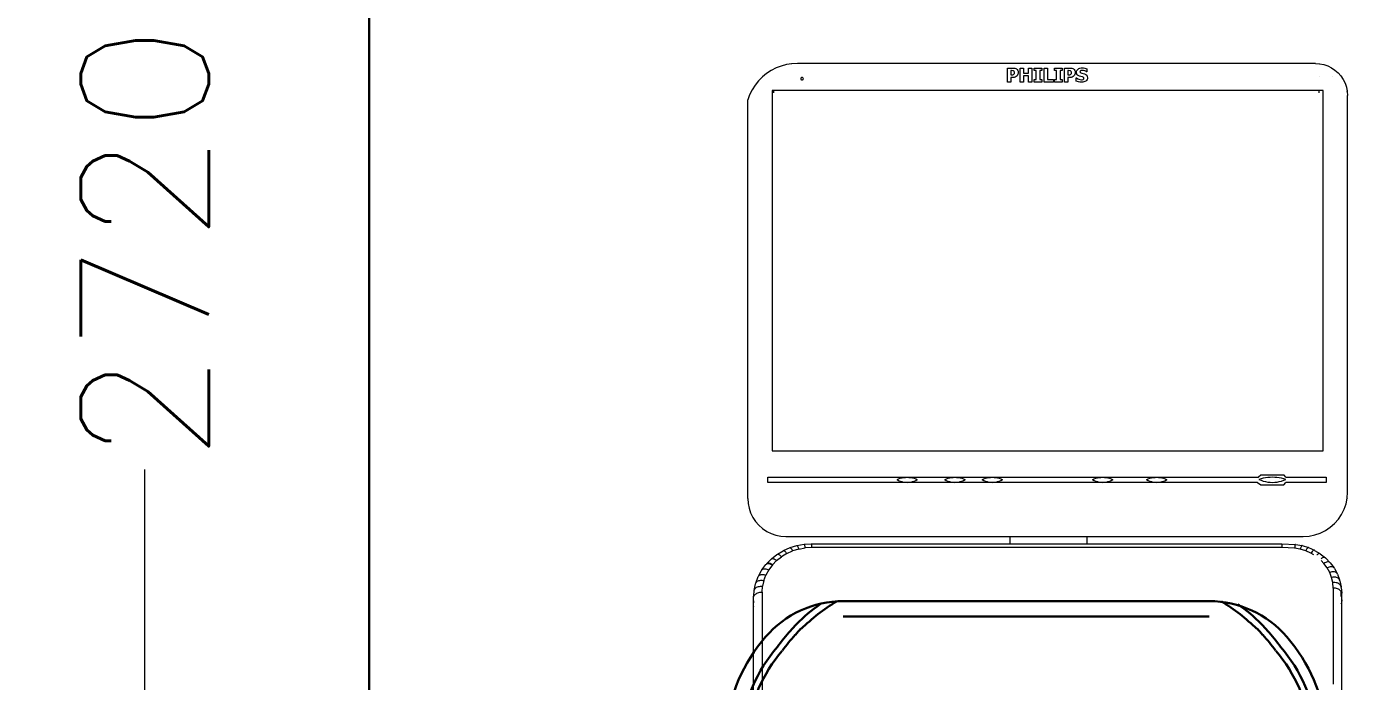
# Model space of a CAD drawing. Header units: millimetres. Extents: x 3552052 to 4144896, y -707811 to -630695.
# Drawn here: x 3696506 to 3697539, y -691131 to -690619 of the extents above; entities that cross this region are included whole.
import ezdxf

# ---------------------------------------------------------------- set-up
doc = ezdxf.new("R2010")
doc.units = ezdxf.units.MM
doc.header["$LTSCALE"] = 6
doc.header["$MEASUREMENT"] = 0
doc.layers.get('Defpoints').update_dxf_attribs({"linetype": 'CONTINUOUS', "lineweight": 0})
for name, color, linetype, lineweight in [('ELE-4M UPS P.SB', 3, 'CONTINUOUS', 0), ('EQP', 6, 'CONTINUOUS', 0), ('MEP_HVAC_RA_DUCT', 1, 'CONTINUOUS', 0)]:
    doc.layers.add(name, color=color, linetype=linetype, lineweight=lineweight)
doc.styles.add('ROMANS', font='romans.shx')
doc.dimstyles.new('AEPL1', dxfattribs={"dimtxt": 100, "dimasz": 75, "dimexe": 25, "dimexo": 50, "dimtad": 0, "dimdec": 0, "dimtxsty": 'ROMANS', "dimcen": 2.5, "dimclrd": 7, "dimclre": 7, "dimclrt": 7, "dimadec": 0, "dimazin": 0, "dimtfac": 1, "dimtdec": 0, "dimtmove": 0, "dimatfit": 3, "dimfxl": 1, "dimlwd": 0, "dimlwe": 0, "dimarcsym": 0})

# ---------------------------------------------------------------- blocks, each defined once
blk = doc.blocks.new('*D188')
at = {"layer": 'Defpoints', "color": 0, "transparency": 16777216}
for p in [(3696598.4, -689428.2), (3697303.9, -689428.2), (3696928.1, -692148.4)]:
    blk.add_point(p, dxfattribs=at)
at = {"layer": 'ELE-4M UPS P.SB', "color": 7, "lineweight": 0, "transparency": 16777216}
for p, q in [((3697253.9, -689428.2), (3696573.4, -689428.2)), ((3696598.4, -689503.2), (3696598.4, -690611.5)), ((3696598.4, -692073.4), (3696598.4, -690965.1)), ((3696878.1, -692148.4), (3696573.4, -692148.4))]:
    blk.add_line(p, q, dxfattribs=at)
at = {"layer": 'ELE-4M UPS P.SB', "color": 7, "transparency": 16777216}
for points in [[(3696585.9, -689503.2), (3696610.9, -689503.2), (3696598.4, -689428.2)], [(3696585.9, -692073.4), (3696610.9, -692073.4), (3696598.4, -692148.4)]]:
    blk.add_solid(points, dxfattribs=at)
at = {"layer": 'ELE-4M UPS P.SB', "color": 7, "lineweight": -3, "transparency": 16777216, "insert": (3696598.4, -690788.3), "char_height": 100, "attachment_point": 5, "rotation": 90, "style": 'ROMANS'}
blk.add_mtext('2720', dxfattribs=at)
blk = doc.blocks.new('*D189')
at = {"layer": 'Defpoints', "color": 0, "transparency": 16777216}
for p in [(3696404.8, -688648.4), (3696928.1, -688648.4), (3696928.1, -692148.4)]:
    blk.add_point(p, dxfattribs=at)
at = {"layer": 'ELE-4M UPS P.SB', "color": 7, "lineweight": 0, "transparency": 16777216}
for p, q in [((3696878.1, -688648.4), (3696379.8, -688648.4)), ((3696404.8, -688723.4), (3696404.8, -690221.6)), ((3696404.8, -692073.4), (3696404.8, -690575.2)), ((3696878.1, -692148.4), (3696379.8, -692148.4))]:
    blk.add_line(p, q, dxfattribs=at)
at = {"layer": 'ELE-4M UPS P.SB', "color": 7, "transparency": 16777216}
for points in [[(3696392.3, -688723.4), (3696417.3, -688723.4), (3696404.8, -688648.4)], [(3696392.3, -692073.4), (3696417.3, -692073.4), (3696404.8, -692148.4)]]:
    blk.add_solid(points, dxfattribs=at)
at = {"layer": 'ELE-4M UPS P.SB', "color": 7, "lineweight": -3, "transparency": 16777216, "insert": (3696404.8, -690398.4), "char_height": 100, "attachment_point": 5, "rotation": 90, "style": 'ROMANS'}
blk.add_mtext('3500', dxfattribs=at)
blk = doc.blocks.new('Philips+Ultrasound+fr')
at = {"layer": 'EQP'}
for p, q in [((-20.574, 70.477), (-20.914, 70.254)), ((-20.213, 70.663), (-20.574, 70.477)), ((-19.834, 70.809), (-20.213, 70.663)), ((-19.441, 70.915), (-19.834, 70.809)), ((-19.04, 70.979), (-19.441, 70.915)), ((-19.04, 71), (-19.072, 70.974)), ((-18.634, 71), (-19.04, 70.979)), ((-19.04, 70.979), (-19.04, 71)), ((19.711, 71), (-18.634, 71)), ((-3.087, 69.623), (-3.087, 70.659)), ((-3.087, 70.659), (-2.685, 70.659)), ((-2.79, 70.466), (-2.827, 70.466)), ((-2.827, 70.466), (-2.827, 70.155)), ((-2.699, 70.463), (-2.79, 70.466)), ((-2.628, 70.445), (-2.699, 70.463)), ((-2.685, 70.659), (-2.602, 70.655)), ((-2.601, 70.428), (-2.628, 70.445)), ((-2.602, 70.655), (-2.53, 70.643)), ((-2.578, 70.401), (-2.601, 70.428)), ((-2.53, 70.643), (-2.468, 70.622)), ((-2.468, 70.622), (-2.413, 70.591)), ((-2.413, 70.591), (-2.361, 70.545)), ((-2.361, 70.545), (-2.322, 70.487)), ((-2.322, 70.487), (-2.298, 70.416)), ((-2.298, 70.416), (-2.29, 70.332)), ((-2.151, 69.623), (-2.151, 70.659)), ((-2.151, 70.659), (-1.891, 70.659)), ((-1.891, 70.659), (-1.891, 70.28)), ((-1.536, 70.28), (-1.536, 70.659)), ((-1.536, 70.659), (-1.276, 70.659)), ((-1.276, 70.659), (-1.276, 69.623)), ((-1.104, 70.478), (-1.104, 70.659)), ((-1.104, 70.659), (-0.546, 70.659)), ((-0.955, 70.478), (-1.104, 70.478)), ((-0.955, 69.804), (-0.955, 70.478)), ((-0.546, 70.478), (-0.695, 70.478)), ((-0.695, 70.478), (-0.695, 69.804)), ((-0.546, 70.659), (-0.546, 70.478)), ((-0.373, 69.623), (-0.373, 70.659)), ((-0.373, 70.659), (-0.113, 70.659)), ((-0.113, 70.659), (-0.113, 69.821)), ((0.401, 70.478), (0.401, 70.659)), ((0.401, 70.659), (0.959, 70.659)), ((0.55, 70.478), (0.401, 70.478)), ((0.55, 69.804), (0.55, 70.478)), ((0.959, 70.478), (0.81, 70.478)), ((0.81, 70.478), (0.81, 69.804)), ((0.959, 70.659), (0.959, 70.478)), ((1.131, 69.623), (1.131, 70.659)), ((1.131, 70.659), (1.533, 70.659)), ((1.428, 70.466), (1.392, 70.466)), ((1.392, 70.466), (1.392, 70.155)), ((1.52, 70.463), (1.428, 70.466)), ((1.591, 70.445), (1.52, 70.463)), ((1.533, 70.659), (1.617, 70.655)), ((1.618, 70.428), (1.591, 70.445)), ((1.617, 70.655), (1.688, 70.643)), ((1.641, 70.401), (1.618, 70.428)), ((1.688, 70.643), (1.75, 70.622)), ((1.75, 70.622), (1.806, 70.591)), ((1.806, 70.591), (1.858, 70.545)), ((1.858, 70.545), (1.897, 70.487)), ((1.897, 70.487), (1.921, 70.416)), ((1.921, 70.416), (1.929, 70.332)), ((2.018, 70.352), (2.025, 70.421)), ((2.025, 70.421), (2.049, 70.484)), ((2.049, 70.484), (2.087, 70.539)), ((2.087, 70.539), (2.141, 70.588)), ((2.141, 70.588), (2.206, 70.627)), ((2.206, 70.627), (2.279, 70.655)), ((2.279, 70.655), (2.36, 70.672)), ((2.301, 70.433), (2.288, 70.409)), ((2.343, 70.466), (2.301, 70.433)), ((2.4, 70.484), (2.343, 70.466)), ((2.36, 70.672), (2.448, 70.678)), ((2.462, 70.489), (2.4, 70.484)), ((2.448, 70.678), (2.541, 70.673)), ((2.548, 70.481), (2.462, 70.489)), ((2.541, 70.673), (2.633, 70.659)), ((2.633, 70.455), (2.548, 70.481)), ((2.633, 70.659), (2.719, 70.637)), ((2.709, 70.417), (2.633, 70.455)), ((2.773, 70.372), (2.709, 70.417)), ((2.719, 70.637), (2.796, 70.608)), ((2.796, 70.608), (2.796, 70.372)), ((19.711, 71), (20.021, 70.98)), ((20.021, 70.98), (20.021, 71)), ((20.021, 70.98), (20.326, 70.919)), ((20.326, 70.919), (20.62, 70.819)), ((20.62, 70.819), (20.899, 70.682)), ((20.899, 70.682), (21.157, 70.509)), ((21.157, 70.509), (21.391, 70.304)), ((-21.515, 69.709), (-21.769, 69.391)), ((-21.229, 69.997), (-21.515, 69.709)), ((-20.914, 70.254), (-21.229, 69.997)), ((-18.389, 69.898), (-18.392, 69.872)), ((-18.392, 69.872), (-18.389, 69.846)), ((-18.379, 69.922), (-18.389, 69.898)), ((-18.389, 69.846), (-18.379, 69.822)), ((-18.363, 69.943), (-18.379, 69.922)), ((-18.379, 69.822), (-18.363, 69.802)), ((-18.342, 69.959), (-18.363, 69.943)), ((-18.363, 69.802), (-18.342, 69.786)), ((-18.318, 69.969), (-18.342, 69.959)), ((-18.342, 69.786), (-18.318, 69.776)), ((-18.292, 69.972), (-18.318, 69.969)), ((-18.318, 69.776), (-18.292, 69.772)), ((-18.267, 69.969), (-18.292, 69.972)), ((-18.292, 69.772), (-18.267, 69.776)), ((-18.242, 69.959), (-18.267, 69.969)), ((-18.267, 69.776), (-18.242, 69.786)), ((-18.222, 69.943), (-18.242, 69.959)), ((-18.242, 69.786), (-18.222, 69.802)), ((-18.206, 69.922), (-18.222, 69.943)), ((-18.222, 69.802), (-18.206, 69.822)), ((-18.196, 69.898), (-18.206, 69.922)), ((-18.206, 69.822), (-18.196, 69.846)), ((-18.192, 69.872), (-18.196, 69.898)), ((-18.196, 69.846), (-18.192, 69.872)), ((-2.827, 69.623), (-3.087, 69.623)), ((-2.827, 70.155), (-2.809, 70.155)), ((-2.691, 69.962), (-2.827, 69.962)), ((-2.827, 69.962), (-2.827, 69.623)), ((-2.809, 70.155), (-2.74, 70.156)), ((-2.74, 70.156), (-2.683, 70.161)), ((-2.59, 69.971), (-2.691, 69.962)), ((-2.683, 70.161), (-2.638, 70.174)), ((-2.638, 70.174), (-2.602, 70.197)), ((-2.602, 70.197), (-2.567, 70.251)), ((-2.507, 69.996), (-2.59, 69.971)), ((-2.562, 70.366), (-2.578, 70.401)), ((-2.567, 70.251), (-2.557, 70.326)), ((-2.557, 70.326), (-2.562, 70.366)), ((-2.437, 70.035), (-2.507, 69.996)), ((-2.379, 70.085), (-2.437, 70.035)), ((-2.341, 70.134), (-2.379, 70.085)), ((-2.313, 70.194), (-2.341, 70.134)), ((-2.296, 70.261), (-2.313, 70.194)), ((-2.29, 70.332), (-2.296, 70.261)), ((-1.891, 69.623), (-2.151, 69.623)), ((-1.891, 70.28), (-1.536, 70.28)), ((-1.536, 70.082), (-1.891, 70.082)), ((-1.891, 70.082), (-1.891, 69.623)), ((-1.536, 69.623), (-1.536, 70.082)), ((-1.276, 69.623), (-1.536, 69.623)), ((-1.104, 69.623), (-1.104, 69.804)), ((-1.104, 69.804), (-0.955, 69.804)), ((-0.546, 69.623), (-1.104, 69.623)), ((-0.695, 69.804), (-0.546, 69.804)), ((-0.546, 69.804), (-0.546, 69.623)), ((0.319, 69.623), (-0.373, 69.623)), ((-0.113, 69.821), (0.319, 69.821)), ((0.319, 69.821), (0.319, 69.623)), ((0.401, 69.623), (0.401, 69.804)), ((0.401, 69.804), (0.55, 69.804)), ((0.959, 69.623), (0.401, 69.623)), ((0.81, 69.804), (0.959, 69.804)), ((0.959, 69.804), (0.959, 69.623)), ((1.392, 69.623), (1.131, 69.623)), ((1.392, 70.155), (1.41, 70.155)), ((1.528, 69.962), (1.392, 69.962)), ((1.392, 69.962), (1.392, 69.623)), ((1.41, 70.155), (1.479, 70.156)), ((1.479, 70.156), (1.536, 70.161)), ((1.628, 69.971), (1.528, 69.962)), ((1.536, 70.161), (1.58, 70.174)), ((1.58, 70.174), (1.616, 70.197)), ((1.616, 70.197), (1.652, 70.251)), ((1.712, 69.996), (1.628, 69.971)), ((1.656, 70.366), (1.641, 70.401)), ((1.652, 70.251), (1.662, 70.326)), ((1.662, 70.326), (1.656, 70.366)), ((1.782, 70.035), (1.712, 69.996)), ((1.84, 70.085), (1.782, 70.035)), ((1.878, 70.134), (1.84, 70.085)), ((1.906, 70.194), (1.878, 70.134)), ((1.923, 70.261), (1.906, 70.194)), ((1.929, 70.332), (1.923, 70.261)), ((2.012, 69.684), (2.012, 69.93)), ((2.012, 69.93), (2.035, 69.93)), ((2.179, 69.627), (2.012, 69.684)), ((2.031, 70.253), (2.018, 70.352)), ((2.07, 70.173), (2.031, 70.253)), ((2.035, 69.93), (2.117, 69.872)), ((2.1, 70.139), (2.07, 70.173)), ((2.139, 70.108), (2.1, 70.139)), ((2.117, 69.872), (2.207, 69.829)), ((2.243, 70.059), (2.139, 70.108)), ((2.276, 69.61), (2.179, 69.627)), ((2.207, 69.829), (2.3, 69.802)), ((2.355, 70.028), (2.243, 70.059)), ((2.388, 69.604), (2.276, 69.61)), ((2.288, 70.409), (2.284, 70.383)), ((2.284, 70.383), (2.291, 70.348)), ((2.291, 70.348), (2.312, 70.32)), ((2.3, 69.802), (2.389, 69.793)), ((2.312, 70.32), (2.353, 70.298)), ((2.353, 70.298), (2.421, 70.278)), ((2.468, 70.001), (2.355, 70.028)), ((2.486, 69.61), (2.388, 69.604)), ((2.389, 69.793), (2.448, 69.798)), ((2.421, 70.278), (2.521, 70.255)), ((2.448, 69.798), (2.507, 69.814)), ((2.507, 69.987), (2.468, 70.001)), ((2.573, 69.628), (2.486, 69.61)), ((2.541, 69.966), (2.507, 69.987)), ((2.507, 69.814), (2.553, 69.847)), ((2.521, 70.255), (2.625, 70.225)), ((2.564, 69.938), (2.541, 69.966)), ((2.553, 69.847), (2.567, 69.871)), ((2.572, 69.903), (2.564, 69.938)), ((2.567, 69.871), (2.572, 69.903)), ((2.65, 69.657), (2.573, 69.628)), ((2.625, 70.225), (2.719, 70.179)), ((2.716, 69.698), (2.65, 69.657)), ((2.769, 69.749), (2.716, 69.698)), ((2.719, 70.179), (2.785, 70.12)), ((2.807, 69.807), (2.769, 69.749)), ((2.796, 70.372), (2.773, 70.372)), ((2.785, 70.12), (2.808, 70.085)), ((2.83, 69.873), (2.807, 69.807)), ((2.808, 70.085), (2.824, 70.044)), ((2.824, 70.044), (2.837, 69.946)), ((2.837, 69.946), (2.83, 69.873)), ((19.997, 70.064), (19.997, 70.068)), ((20.974, 70.067), (20.972, 70.069)), ((21.391, 70.304), (21.596, 70.071)), ((21.596, 70.071), (21.769, 69.812)), ((21.769, 69.812), (21.906, 69.533)), ((21.906, 69.533), (22.006, 69.239)), ((-22.17, 68.686), (-22.313, 68.305)), ((-21.988, 69.049), (-22.17, 68.686)), ((-21.769, 69.391), (-21.988, 69.049)), ((-20.371, 69), (-20.513, 69)), ((-20.513, 69), (-20.513, 68.827)), ((-20.513, 68.827), (-20.513, 42.348)), ((-20.371, 68.827), (-20.371, 69)), ((19.997, 69), (-20.371, 69)), ((19.997, 68.827), (19.997, 69)), ((20.287, 69), (19.997, 69)), ((20.287, 68.827), (20.287, 69)), ((20.287, 42.348), (20.287, 68.827)), ((22.006, 69.239), (22.067, 68.934)), ((22.087, 69), (22.046, 69.04)), ((22.067, 68.934), (22.087, 69)), ((22.067, 68.934), (22.087, 68.624)), ((22.087, 39.272), (22.087, 68.624)), ((-22.313, 38.812), (-22.313, 68.305)), ((-20.513, 42.348), (20.287, 42.348)), ((-20.813, 40), (-20.813, 40.379)), ((-20.813, 40.379), (-10.509, 40.379)), ((-11.259, 40.215), (-11.14, 40.264)), ((-11.259, 40.215), (-11.144, 40.15)), ((-11.144, 40.15), (-11.023, 40.097)), ((-11.14, 40.264), (-11.017, 40.305)), ((-11.017, 40.305), (-10.892, 40.337)), ((-10.892, 40.337), (-10.766, 40.36)), ((-10.766, 40.36), (-10.637, 40.374)), ((-10.637, 40.374), (-10.509, 40.379)), ((-10.509, 40.379), (-10.38, 40.374)), ((-10.509, 40.379), (-6.976, 40.379)), ((-10.38, 40.374), (-10.252, 40.36)), ((-10.252, 40.36), (-10.125, 40.337)), ((-10.125, 40.337), (-10, 40.305)), ((-10, 40.305), (-9.878, 40.264)), ((-9.994, 40.097), (-9.873, 40.15)), ((-9.878, 40.264), (-9.759, 40.215)), ((-9.873, 40.15), (-9.759, 40.215)), ((-7.726, 40.215), (-7.607, 40.264)), ((-7.726, 40.215), (-7.611, 40.15)), ((-7.611, 40.15), (-7.491, 40.097)), ((-7.607, 40.264), (-7.485, 40.305)), ((-7.485, 40.305), (-7.36, 40.337)), ((-7.36, 40.337), (-7.233, 40.36)), ((-7.233, 40.36), (-7.105, 40.374)), ((-7.105, 40.374), (-6.976, 40.379)), ((-6.976, 40.379), (-6.847, 40.374)), ((-6.976, 40.379), (-4.203, 40.379)), ((-6.847, 40.374), (-6.719, 40.36)), ((-6.719, 40.36), (-6.592, 40.337)), ((-6.592, 40.337), (-6.467, 40.305)), ((-6.467, 40.305), (-6.345, 40.264)), ((-6.461, 40.097), (-6.341, 40.15)), ((-6.345, 40.264), (-6.226, 40.215)), ((-6.341, 40.15), (-6.226, 40.215)), ((-4.953, 40.215), (-4.834, 40.264)), ((-4.953, 40.215), (-4.838, 40.15)), ((-4.838, 40.15), (-4.717, 40.097)), ((-4.834, 40.264), (-4.711, 40.305)), ((-4.711, 40.305), (-4.586, 40.337)), ((-4.586, 40.337), (-4.46, 40.36)), ((-4.46, 40.36), (-4.331, 40.374)), ((-4.331, 40.374), (-4.203, 40.379)), ((-4.203, 40.379), (3.966, 40.379)), ((-4.203, 40.379), (-4.074, 40.374)), ((-4.074, 40.374), (-3.946, 40.36)), ((-3.946, 40.36), (-3.819, 40.337)), ((-3.819, 40.337), (-3.694, 40.305)), ((-3.694, 40.305), (-3.572, 40.264)), ((-3.688, 40.097), (-3.567, 40.15)), ((-3.572, 40.264), (-3.453, 40.215)), ((-3.567, 40.15), (-3.453, 40.215)), ((3.216, 40.215), (3.335, 40.264)), ((3.216, 40.215), (3.331, 40.15)), ((3.331, 40.15), (3.452, 40.097)), ((3.335, 40.264), (3.458, 40.305)), ((3.458, 40.305), (3.583, 40.337)), ((3.583, 40.337), (3.709, 40.36)), ((3.709, 40.36), (3.838, 40.374)), ((3.838, 40.374), (3.966, 40.379)), ((3.966, 40.379), (4.095, 40.374)), ((3.966, 40.379), (7.966, 40.379)), ((4.095, 40.374), (4.223, 40.36)), ((4.223, 40.36), (4.35, 40.337)), ((4.35, 40.337), (4.475, 40.305)), ((4.475, 40.305), (4.597, 40.264)), ((4.481, 40.097), (4.602, 40.15)), ((4.597, 40.264), (4.716, 40.215)), ((4.602, 40.15), (4.716, 40.215)), ((7.216, 40.215), (7.335, 40.264)), ((7.216, 40.215), (7.331, 40.15)), ((7.331, 40.15), (7.452, 40.097)), ((7.335, 40.264), (7.458, 40.305)), ((7.458, 40.305), (7.583, 40.337)), ((7.583, 40.337), (7.709, 40.36)), ((7.709, 40.36), (7.838, 40.374)), ((7.838, 40.374), (7.966, 40.379)), ((7.966, 40.379), (8.095, 40.374)), ((7.966, 40.379), (15.496, 40.379)), ((8.095, 40.374), (8.223, 40.36)), ((8.223, 40.36), (8.35, 40.337)), ((8.35, 40.337), (8.475, 40.305)), ((8.475, 40.305), (8.597, 40.264)), ((8.481, 40.097), (8.602, 40.15)), ((8.597, 40.264), (8.716, 40.215)), ((8.602, 40.15), (8.716, 40.215)), ((15.672, 40.539), (15.496, 40.379)), ((15.688, 40.268), (15.526, 40.219)), ((15.526, 40.219), (15.684, 40.153)), ((17.396, 40.539), (15.672, 40.539)), ((15.684, 40.153), (15.847, 40.098)), ((15.853, 40.307), (15.688, 40.268)), ((15.847, 40.098), (16.014, 40.056)), ((16.019, 40.339), (15.853, 40.307)), ((16.187, 40.361), (16.019, 40.339)), ((16.356, 40.374), (16.187, 40.361)), ((16.526, 40.379), (16.356, 40.374)), ((16.695, 40.374), (16.526, 40.379)), ((16.864, 40.361), (16.695, 40.374)), ((17.032, 40.339), (16.864, 40.361)), ((17.199, 40.307), (17.032, 40.339)), ((17.038, 40.056), (17.204, 40.098)), ((17.363, 40.268), (17.199, 40.307)), ((17.204, 40.098), (17.367, 40.153)), ((17.526, 40.219), (17.363, 40.268)), ((17.367, 40.153), (17.526, 40.219)), ((17.516, 40.379), (17.396, 40.539)), ((17.516, 40.379), (20.516, 40.379)), ((20.516, 40.379), (20.516, 40)), ((-10.509, 40), (-20.813, 40)), ((-11.023, 40.097), (-10.899, 40.055)), ((-10.899, 40.055), (-10.77, 40.025)), ((-10.77, 40.025), (-10.64, 40.006)), ((-10.64, 40.006), (-10.509, 40)), ((-10.509, 40), (-10.377, 40.006)), ((-6.976, 40), (-10.509, 40)), ((-10.377, 40.006), (-10.247, 40.025)), ((-10.247, 40.025), (-10.119, 40.055)), ((-10.119, 40.055), (-9.994, 40.097)), ((-7.491, 40.097), (-7.366, 40.055)), ((-7.366, 40.055), (-7.238, 40.025)), ((-7.238, 40.025), (-7.108, 40.006)), ((-7.108, 40.006), (-6.976, 40)), ((-6.976, 40), (-6.845, 40.006)), ((-4.203, 40), (-6.976, 40)), ((-6.845, 40.006), (-6.714, 40.025)), ((-6.714, 40.025), (-6.586, 40.055)), ((-6.586, 40.055), (-6.461, 40.097)), ((-4.717, 40.097), (-4.593, 40.055)), ((-4.593, 40.055), (-4.465, 40.025)), ((-4.465, 40.025), (-4.334, 40.006)), ((-4.334, 40.006), (-4.203, 40)), ((-4.203, 40), (-4.071, 40.006)), ((3.966, 40), (-4.203, 40)), ((-4.071, 40.006), (-3.941, 40.025)), ((-3.941, 40.025), (-3.813, 40.055)), ((-3.813, 40.055), (-3.688, 40.097)), ((3.452, 40.097), (3.576, 40.055)), ((3.576, 40.055), (3.704, 40.025)), ((3.704, 40.025), (3.835, 40.006)), ((3.835, 40.006), (3.966, 40)), ((3.966, 40), (4.098, 40.006)), ((7.966, 40), (3.966, 40)), ((4.098, 40.006), (4.228, 40.025)), ((4.228, 40.025), (4.356, 40.055)), ((4.356, 40.055), (4.481, 40.097)), ((7.452, 40.097), (7.576, 40.055)), ((7.576, 40.055), (7.704, 40.025)), ((7.704, 40.025), (7.835, 40.006)), ((7.835, 40.006), (7.966, 40)), ((7.966, 40), (8.098, 40.006)), ((15.429, 40), (7.966, 40)), ((8.098, 40.006), (8.228, 40.025)), ((8.228, 40.025), (8.356, 40.055)), ((8.356, 40.055), (8.481, 40.097)), ((15.429, 40), (15.672, 39.824)), ((15.672, 39.824), (17.372, 39.824)), ((16.014, 40.056), (16.183, 40.025)), ((16.183, 40.025), (16.354, 40.006)), ((16.354, 40.006), (16.526, 40)), ((16.526, 40), (16.697, 40.006)), ((16.697, 40.006), (16.868, 40.025)), ((16.868, 40.025), (17.038, 40.056)), ((17.372, 39.824), (17.516, 40)), ((20.516, 40), (17.516, 40)), ((22.059, 38.845), (22.087, 39.272)), ((-22.313, 38.812), (-22.289, 38.445)), ((-22.289, 38.445), (-22.313, 38.445)), ((-22.289, 38.445), (-22.217, 38.084)), ((21.838, 38.02), (21.976, 38.425)), ((21.976, 38.425), (22.059, 38.845)), ((22.087, 38.845), (22.053, 38.816)), ((22.059, 38.845), (22.087, 38.845)), ((-22.217, 38.084), (-22.099, 37.736)), ((-22.099, 37.736), (-21.936, 37.406)), ((-21.936, 37.406), (-21.732, 37.1)), ((21.129, 36.959), (21.411, 37.28)), ((21.411, 37.28), (21.649, 37.636)), ((21.649, 37.636), (21.838, 38.02)), ((-21.732, 37.1), (-21.489, 36.824)), ((-21.489, 36.824), (-21.213, 36.581)), ((-21.213, 36.581), (-20.907, 36.377)), ((-20.907, 36.377), (-20.577, 36.214)), ((-20.577, 36.214), (-20.229, 36.096)), ((19.662, 36.112), (20.067, 36.249)), ((20.067, 36.249), (20.451, 36.439)), ((20.451, 36.439), (20.807, 36.676)), ((20.807, 36.676), (21.129, 36.959)), ((-20.229, 36.096), (-19.868, 36.024)), ((-19.868, 36.024), (-19.502, 36)), ((-19.502, 36), (-2.909, 36)), ((-19.181, 35.172), (-18.666, 35.33)), ((-18.666, 35.33), (-18.133, 35.425)), ((-18.666, 35.33), (-18.652, 35.325)), ((-18.652, 35.325), (-18.636, 35.309)), ((-18.636, 35.309), (-18.618, 35.281)), ((-18.618, 35.281), (-18.599, 35.242)), ((-18.599, 35.242), (-18.579, 35.193)), ((-18.133, 35.425), (-17.608, 35.456)), ((-18.133, 35.425), (-18.126, 35.42)), ((-18.126, 35.42), (-18.118, 35.402)), ((-18.118, 35.402), (-18.109, 35.373)), ((-18.109, 35.373), (-18.1, 35.332)), ((-18.1, 35.332), (-18.089, 35.281)), ((-18.089, 35.281), (-18.079, 35.219)), ((-18.079, 35.219), (-18.068, 35.15)), ((-17.608, 35.456), (-17.606, 35.45)), ((-17.608, 35.456), (-2.903, 35.456)), ((-17.606, 35.45), (-17.604, 35.432)), ((-17.604, 35.432), (-17.602, 35.403)), ((-17.602, 35.403), (-17.599, 35.361)), ((-17.599, 35.361), (-17.597, 35.31)), ((-17.597, 35.31), (-17.594, 35.248)), ((-17.594, 35.248), (-17.591, 35.178)), ((-2.909, 36), (-2.903, 35.456)), ((-2.909, 36), (2.79, 36)), ((-2.903, 35.456), (2.795, 35.456)), ((-2.903, 35.45), (-2.903, 35.432)), ((2.79, 36), (2.795, 35.456)), ((2.79, 36), (2.813, 36)), ((2.795, 35.456), (2.819, 35.456)), ((2.795, 35.45), (2.796, 35.432)), ((2.819, 35.456), (2.813, 36)), ((2.813, 36), (18.815, 36)), ((2.819, 35.456), (17.229, 35.456)), ((2.819, 35.432), (2.819, 35.45)), ((17.219, 35.248), (17.217, 35.178)), ((17.221, 35.31), (17.219, 35.248)), ((17.223, 35.361), (17.221, 35.31)), ((17.225, 35.403), (17.223, 35.361)), ((17.226, 35.432), (17.225, 35.403)), ((17.228, 35.45), (17.226, 35.432)), ((17.229, 35.456), (17.228, 35.45)), ((17.229, 35.456), (18.228, 35.413)), ((18.187, 35.268), (18.177, 35.207)), ((18.196, 35.319), (18.187, 35.268)), ((18.205, 35.36), (18.196, 35.319)), ((18.214, 35.39), (18.205, 35.36)), ((18.221, 35.407), (18.214, 35.39)), ((18.228, 35.413), (18.221, 35.407)), ((18.228, 35.413), (18.718, 35.325)), ((18.651, 35.238), (18.631, 35.188)), ((18.67, 35.277), (18.651, 35.238)), ((18.688, 35.304), (18.67, 35.277)), ((18.704, 35.321), (18.688, 35.304)), ((18.718, 35.325), (18.704, 35.321)), ((18.718, 35.325), (19.187, 35.181)), ((18.815, 36), (19.242, 36.028)), ((19.242, 36.028), (19.662, 36.112)), ((-20.896, 33.999), (-20.587, 34.313)), ((-20.603, 34.284), (-20.587, 34.313)), ((-20.587, 34.313), (-20.561, 34.342)), ((-20.561, 34.342), (-20.149, 34.668)), ((-20.561, 34.342), (-20.528, 34.36)), ((-20.528, 34.36), (-20.489, 34.369)), ((-20.489, 34.369), (-20.445, 34.367)), ((-20.445, 34.367), (-20.397, 34.355)), ((-20.397, 34.355), (-20.344, 34.333)), ((-20.344, 34.333), (-20.289, 34.302)), ((-20.289, 34.302), (-20.232, 34.261)), ((-20.232, 34.261), (-20.174, 34.213)), ((-20.174, 34.213), (-19.815, 34.497)), ((-20.149, 34.668), (-20.12, 34.683)), ((-20.12, 34.683), (-19.692, 34.943)), ((-20.12, 34.683), (-20.087, 34.687)), ((-20.087, 34.687), (-20.049, 34.681)), ((-20.049, 34.681), (-20.007, 34.663)), ((-20.007, 34.663), (-19.962, 34.636)), ((-19.962, 34.636), (-19.914, 34.599)), ((-19.914, 34.599), (-19.865, 34.552)), ((-19.865, 34.552), (-19.815, 34.497)), ((-19.418, 34.736), (-19.815, 34.497)), ((-19.692, 34.943), (-19.668, 34.955)), ((-19.668, 34.955), (-19.181, 35.172)), ((-19.668, 34.955), (-19.641, 34.956)), ((-19.641, 34.956), (-19.61, 34.945)), ((-19.61, 34.945), (-19.575, 34.924)), ((-19.575, 34.924), (-19.538, 34.891)), ((-19.538, 34.891), (-19.499, 34.849)), ((-19.499, 34.849), (-19.459, 34.797)), ((-19.459, 34.797), (-19.418, 34.736)), ((-19.418, 34.736), (-18.989, 34.927)), ((-19.181, 35.172), (-19.16, 35.17)), ((-19.16, 35.17), (-19.136, 35.156)), ((-19.136, 35.156), (-19.11, 35.131)), ((-19.11, 35.131), (-19.081, 35.094)), ((-19.081, 35.094), (-19.052, 35.048)), ((-19.052, 35.048), (-19.021, 34.992)), ((-19.021, 34.992), (-18.989, 34.927)), ((-18.537, 35.066), (-18.989, 34.927)), ((-18.579, 35.193), (-18.558, 35.134)), ((-18.558, 35.134), (-18.537, 35.066)), ((-18.537, 35.066), (-18.068, 35.15)), ((-17.591, 35.178), (-18.068, 35.15)), ((17.217, 35.178), (-17.591, 35.178)), ((18.167, 35.137), (17.217, 35.178)), ((18.177, 35.207), (18.167, 35.137)), ((18.588, 35.061), (18.167, 35.137)), ((18.61, 35.129), (18.588, 35.061)), ((18.996, 34.936), (18.588, 35.061)), ((18.631, 35.188), (18.61, 35.129)), ((19.027, 35.001), (18.996, 34.936)), ((19.381, 34.765), (18.996, 34.936)), ((19.058, 35.057), (19.027, 35.001)), ((19.088, 35.104), (19.058, 35.057)), ((19.116, 35.14), (19.088, 35.104)), ((19.143, 35.165), (19.116, 35.14)), ((19.166, 35.179), (19.143, 35.165)), ((19.187, 35.181), (19.166, 35.179)), ((19.187, 35.181), (19.632, 34.984)), ((19.422, 34.825), (19.381, 34.765)), ((19.586, 34.641), (19.381, 34.765)), ((19.463, 34.877), (19.422, 34.825)), ((19.502, 34.92), (19.463, 34.877)), ((19.539, 34.952), (19.502, 34.92)), ((19.573, 34.974), (19.539, 34.952)), ((19.604, 34.984), (19.573, 34.974)), ((19.632, 34.984), (19.604, 34.984)), ((19.655, 34.972), (19.632, 34.984)), ((19.655, 34.972), (20.044, 34.735)), ((19.838, 34.651), (19.828, 34.641)), ((19.886, 34.688), (19.838, 34.651)), ((19.931, 34.716), (19.886, 34.688)), ((19.972, 34.733), (19.931, 34.716)), ((20.01, 34.739), (19.972, 34.733)), ((20.044, 34.735), (20.01, 34.739)), ((20.072, 34.72), (20.044, 34.735)), ((20.072, 34.72), (20.449, 34.422)), ((20.177, 34.383), (20.125, 34.346)), ((20.232, 34.414), (20.177, 34.383)), ((20.285, 34.436), (20.232, 34.414)), ((20.334, 34.447), (20.285, 34.436)), ((20.378, 34.449), (20.334, 34.447)), ((20.416, 34.44), (20.378, 34.449)), ((20.449, 34.422), (20.416, 34.44)), ((20.476, 34.394), (20.449, 34.422)), ((20.492, 34.363), (20.476, 34.394)), ((20.476, 34.394), (20.78, 34.082)), ((-21.507, 33.072), (-21.286, 33.476)), ((-21.286, 33.478), (-21.262, 33.521)), ((-21.286, 33.476), (-21.286, 33.478)), ((-21.262, 33.521), (-20.964, 33.922)), ((-21.262, 33.521), (-21.229, 33.556)), ((-21.229, 33.556), (-21.189, 33.583)), ((-21.189, 33.583), (-21.141, 33.602)), ((-21.141, 33.602), (-21.087, 33.612)), ((-21.087, 33.612), (-21.028, 33.613)), ((-21.028, 33.613), (-20.964, 33.605)), ((-20.755, 33.53), (-20.966, 33.144)), ((-20.964, 33.922), (-20.934, 33.955)), ((-20.964, 33.605), (-20.896, 33.589)), ((-20.934, 33.955), (-20.932, 33.956)), ((-20.932, 33.956), (-20.896, 33.979)), ((-20.925, 33.968), (-20.932, 33.956)), ((-20.896, 33.999), (-20.925, 33.968)), ((-20.86, 34.021), (-20.896, 33.999)), ((-20.896, 33.979), (-20.852, 33.993)), ((-20.896, 33.589), (-20.826, 33.564)), ((-20.818, 34.033), (-20.86, 34.021)), ((-20.852, 33.993), (-20.801, 33.999)), ((-20.826, 33.564), (-20.755, 33.53)), ((-20.77, 34.035), (-20.818, 34.033)), ((-20.801, 33.999), (-20.798, 33.999)), ((-20.798, 33.999), (-20.763, 34.034)), ((-20.798, 33.999), (-20.745, 33.995)), ((-20.763, 34.034), (-20.77, 34.035)), ((-20.717, 34.028), (-20.763, 34.034)), ((-20.489, 33.889), (-20.755, 33.53)), ((-20.745, 33.995), (-20.685, 33.982)), ((-20.66, 34.011), (-20.717, 34.028)), ((-20.685, 33.982), (-20.622, 33.959)), ((-20.624, 33.995), (-20.66, 34.011)), ((-20.622, 33.959), (-20.624, 33.995)), ((-20.6, 33.985), (-20.624, 33.995)), ((-20.622, 33.959), (-20.556, 33.928)), ((-20.537, 33.95), (-20.6, 33.985)), ((-20.556, 33.928), (-20.489, 33.889)), ((-20.474, 33.907), (-20.537, 33.95)), ((-20.474, 33.907), (-20.489, 33.889)), ((-20.174, 34.213), (-20.474, 33.907)), ((20.125, 34.229), (20.345, 34.002)), ((20.411, 34.043), (20.345, 34.002)), ((20.584, 33.679), (20.345, 34.002)), ((20.475, 34.076), (20.411, 34.043)), ((20.537, 34.101), (20.475, 34.076)), ((20.596, 34.116), (20.537, 34.101)), ((20.655, 33.713), (20.584, 33.679)), ((20.774, 33.332), (20.584, 33.679)), ((20.65, 34.122), (20.596, 34.116)), ((20.7, 34.118), (20.65, 34.122)), ((20.725, 33.738), (20.655, 33.713)), ((20.743, 34.104), (20.7, 34.118)), ((20.793, 33.755), (20.725, 33.738)), ((20.78, 34.082), (20.743, 34.104)), ((20.85, 33.356), (20.774, 33.332)), ((20.913, 32.964), (20.774, 33.332)), ((20.81, 34.05), (20.78, 34.082)), ((20.857, 33.763), (20.793, 33.755)), ((20.828, 34.017), (20.81, 34.05)), ((20.81, 34.05), (21.091, 33.67)), ((20.925, 33.373), (20.85, 33.356)), ((20.917, 33.761), (20.857, 33.763)), ((20.971, 33.751), (20.917, 33.761)), ((20.997, 33.381), (20.925, 33.373)), ((21.018, 33.733), (20.971, 33.751)), ((21.066, 33.381), (20.997, 33.381)), ((21.059, 33.705), (21.018, 33.733)), ((21.091, 33.67), (21.059, 33.705)), ((21.129, 33.373), (21.066, 33.381)), ((21.115, 33.628), (21.091, 33.67)), ((21.116, 33.625), (21.115, 33.628)), ((21.116, 33.625), (21.315, 33.26)), ((21.187, 33.356), (21.129, 33.373)), ((21.238, 33.332), (21.187, 33.356)), ((21.281, 33.3), (21.238, 33.332)), ((21.315, 33.26), (21.281, 33.3)), ((21.341, 33.215), (21.315, 33.26)), ((-21.838, 32.001), (-21.728, 32.497)), ((-21.728, 32.497), (-21.712, 32.55)), ((-21.712, 32.55), (-21.532, 33.027)), ((-21.712, 32.55), (-21.685, 32.599)), ((-21.685, 32.599), (-21.649, 32.642)), ((-21.649, 32.642), (-21.604, 32.68)), ((-21.604, 32.68), (-21.551, 32.71)), ((-21.594, 32.267), (-21.525, 32.291)), ((-21.551, 32.71), (-21.491, 32.734)), ((-21.532, 33.027), (-21.507, 33.072)), ((-21.525, 32.291), (-21.452, 32.307)), ((-21.507, 33.072), (-21.472, 33.112)), ((-21.491, 32.734), (-21.424, 32.75)), ((-21.472, 33.112), (-21.429, 33.144)), ((-21.452, 32.307), (-21.375, 32.317)), ((-21.429, 33.144), (-21.379, 33.168)), ((-21.424, 32.75), (-21.353, 32.758)), ((-21.379, 33.168), (-21.321, 33.185)), ((-21.375, 32.317), (-21.294, 32.319)), ((-21.353, 32.758), (-21.277, 32.758)), ((-21.321, 33.185), (-21.257, 33.193)), ((-21.294, 32.319), (-21.213, 32.313)), ((-21.277, 32.758), (-21.199, 32.751)), ((-21.257, 33.193), (-21.189, 33.193)), ((-21.244, 31.883), (-21.213, 32.313)), ((-21.12, 32.735), (-21.213, 32.313)), ((-21.199, 32.751), (-21.12, 32.735)), ((-21.189, 33.193), (-21.117, 33.185)), ((-21.12, 32.735), (-20.966, 33.144)), ((-21.117, 33.185), (-21.042, 33.168)), ((-21.042, 33.168), (-20.966, 33.144)), ((20.992, 32.98), (20.913, 32.964)), ((20.997, 32.584), (20.913, 32.964)), ((21.07, 32.987), (20.992, 32.98)), ((21.078, 32.59), (20.997, 32.584)), ((21.026, 32.183), (20.997, 32.584)), ((21.146, 32.987), (21.07, 32.987)), ((21.158, 32.588), (21.078, 32.59)), ((21.217, 32.979), (21.146, 32.987)), ((21.236, 32.579), (21.158, 32.588)), ((21.284, 32.963), (21.217, 32.979)), ((21.309, 32.562), (21.236, 32.579)), ((21.344, 32.939), (21.284, 32.963)), ((21.377, 32.538), (21.309, 32.562)), ((21.341, 33.215), (21.505, 32.779)), ((21.397, 32.908), (21.344, 32.939)), ((21.439, 32.507), (21.377, 32.538)), ((21.442, 32.871), (21.397, 32.908)), ((21.494, 32.47), (21.439, 32.507)), ((21.478, 32.828), (21.442, 32.871)), ((21.505, 32.779), (21.478, 32.828)), ((21.54, 32.427), (21.494, 32.47)), ((21.521, 32.726), (21.505, 32.779)), ((21.521, 32.726), (21.621, 32.273)), ((21.577, 32.38), (21.54, 32.427)), ((21.604, 32.328), (21.577, 32.38)), ((21.621, 32.273), (21.604, 32.328)), ((-21.88, 31.458), (-21.873, 31.516)), ((-21.88, 30.906), (-21.88, 31.458)), ((-21.873, 31.516), (-21.845, 31.908)), ((-21.873, 31.516), (-21.856, 31.572)), ((-21.856, 31.572), (-21.828, 31.627)), ((-21.845, 31.944), (-21.841, 31.962)), ((-21.845, 31.908), (-21.845, 31.944)), ((-21.841, 31.962), (-21.838, 32.001)), ((-21.838, 32.001), (-21.821, 32.057)), ((-21.828, 31.627), (-21.791, 31.677)), ((-21.821, 32.057), (-21.793, 32.108)), ((-21.793, 32.108), (-21.756, 32.156)), ((-21.791, 31.677), (-21.744, 31.724)), ((-21.756, 32.156), (-21.71, 32.199)), ((-21.744, 31.724), (-21.69, 31.766)), ((-21.71, 32.199), (-21.656, 32.236)), ((-21.69, 31.766), (-21.627, 31.803)), ((-21.656, 32.236), (-21.594, 32.267)), ((-21.627, 31.803), (-21.559, 31.833)), ((-21.559, 31.833), (-21.485, 31.856)), ((-21.485, 31.856), (-21.407, 31.872)), ((-21.407, 31.872), (-21.326, 31.881)), ((-21.326, 31.881), (-21.244, 31.883)), ((-21.244, 31.883), (-21.244, 24.646)), ((21.108, 32.182), (21.026, 32.183)), ((21.026, 32.183), (21.026, 25.06)), ((21.188, 32.173), (21.108, 32.182)), ((21.266, 32.156), (21.188, 32.173)), ((21.34, 32.133), (21.266, 32.156)), ((21.409, 32.103), (21.34, 32.133)), ((21.471, 32.067), (21.409, 32.103)), ((21.526, 32.025), (21.471, 32.067)), ((21.572, 31.978), (21.526, 32.025)), ((21.61, 31.927), (21.572, 31.978)), ((21.628, 31.891), (21.61, 31.927)), ((21.61, 31.748), (21.628, 31.664)), ((21.61, 31.547), (21.622, 31.591)), ((21.628, 32.215), (21.621, 32.273)), ((21.622, 31.591), (21.628, 31.664)), ((21.628, 32.215), (21.655, 31.816)), ((21.628, 31.664), (21.628, 31.891)), ((21.637, 31.873), (21.628, 31.891)), ((21.628, 31.664), (21.637, 31.539)), ((21.655, 31.816), (21.637, 31.873)), ((21.661, 31.758), (21.655, 31.816)), ((21.655, 31.3), (21.661, 31.206)), ((21.661, 31.206), (21.661, 31.758)), ((-21.88, 30.906), (-21.856, 31.239)), ((-21.873, 30.834), (-21.88, 30.906)), ((-21.88, 23.504), (-21.88, 30.906)), ((-21.856, 30.771), (-21.873, 30.834)), ((21.61, 31.009), (21.635, 31.063)), ((21.635, 31.063), (21.637, 31.071)), ((21.655, 31.134), (21.661, 31.206)), ((21.661, 24.598), (21.661, 31.206))]:
    blk.add_line(p, q, dxfattribs=at)

msp = doc.modelspace()

# ---------------------------------------------------------------- linework, layer by layer
at = {"layer": 'EQP', "color": 7, "lineweight": 30}
for p, q in [((3697144.6, -691068), (3697430.8, -691068)), ((3697144.6, -691080.1), (3697430.8, -691080.1))]:
    msp.add_line(p, q, dxfattribs=at)
for centre, radius, start, end in [((3697144.6, -691148), 80, 90, 139.3387), ((3697222.5, -691203.8), 164.4, 125.7081, 134.179), ((3697222.5, -691203.8), 159.1, 121.5413, 134.179), ((3697430.8, -691148), 80, 40.6655, 90.0041), ((3697357.2, -691203.8), 159.1, 45.821, 58.4587), ((3697357.2, -691203.8), 164.4, 45.821, 54.2919), ((3697165.9, -691141.9), 80.5, 135.9943, 140.9549), ((3697413.8, -691141.9), 80.5, 39.0451, 44.0057), ((3697184.4, -691182.2), 132.5, 139.3387, 173.8517), ((3697224.1, -691199.5), 162.3, 138.0838, 143.8261), ((3697224.1, -691199.5), 157.4, 138.0838, 143.8261), ((3697165.9, -691141.9), 75.6, 135.9943, 140.9549), ((3697413.8, -691141.9), 75.6, 39.0451, 44.0057), ((3697355.6, -691199.5), 157.4, 36.1739, 41.9162), ((3697355.6, -691199.5), 162.3, 36.1739, 41.9162), ((3697391, -691182.2), 132.5, 6.1525, 40.6655), ((3697184.4, -691182.2), 120.4, 139.3387, 173.8517), ((3697184.4, -691182.2), 115.5, 139.3387, 173.8517), ((3697395.3, -691182.2), 115.5, 6.1483, 40.6613), ((3697395.3, -691182.2), 120.4, 6.1483, 40.6613)]:
    msp.add_arc(centre, radius, start, end, dxfattribs=at)
at = {"layer": 'MEP_HVAC_RA_DUCT', "color": 7, "lineweight": 30}
msp.add_line((3696773.9, -688648.4), (3696773.9, -692148.4), dxfattribs=at)

# ---------------------------------------------------------------- block references
at = {"layer": 'EQP', "lineweight": -3, "xscale": 10.563337682935, "yscale": 10.563337682935, "zscale": 10.563337682935}
msp.add_blockref('Philips+Ultrasound+fr', (3697305.6, -691397.7), dxfattribs=at)

# ---------------------------------------------------------------- dimensions: what is measured, and where the dimension line sits
at = {"layer": 'ELE-4M UPS P.SB', "color": 0, "lineweight": -3}
for base, p2, picture, middle in [((3696404.8, -688648.4), (3696928.1, -688648.4), '*D189', (3696404.8, -690398.4)), ((3696598.4, -689428.2), (3697303.9, -689428.2), '*D188', (3696598.4, -690788.3))]:
    dim = msp.add_linear_dim(base=base, p1=(3696928.1, -692148.4), p2=p2, angle=90, dimstyle='AEPL1', dxfattribs=at)
    dim.commit()
    dim.dimension.update_dxf_attribs({"geometry": picture, "text_midpoint": middle})

doc.saveas('drawing.dxf')
